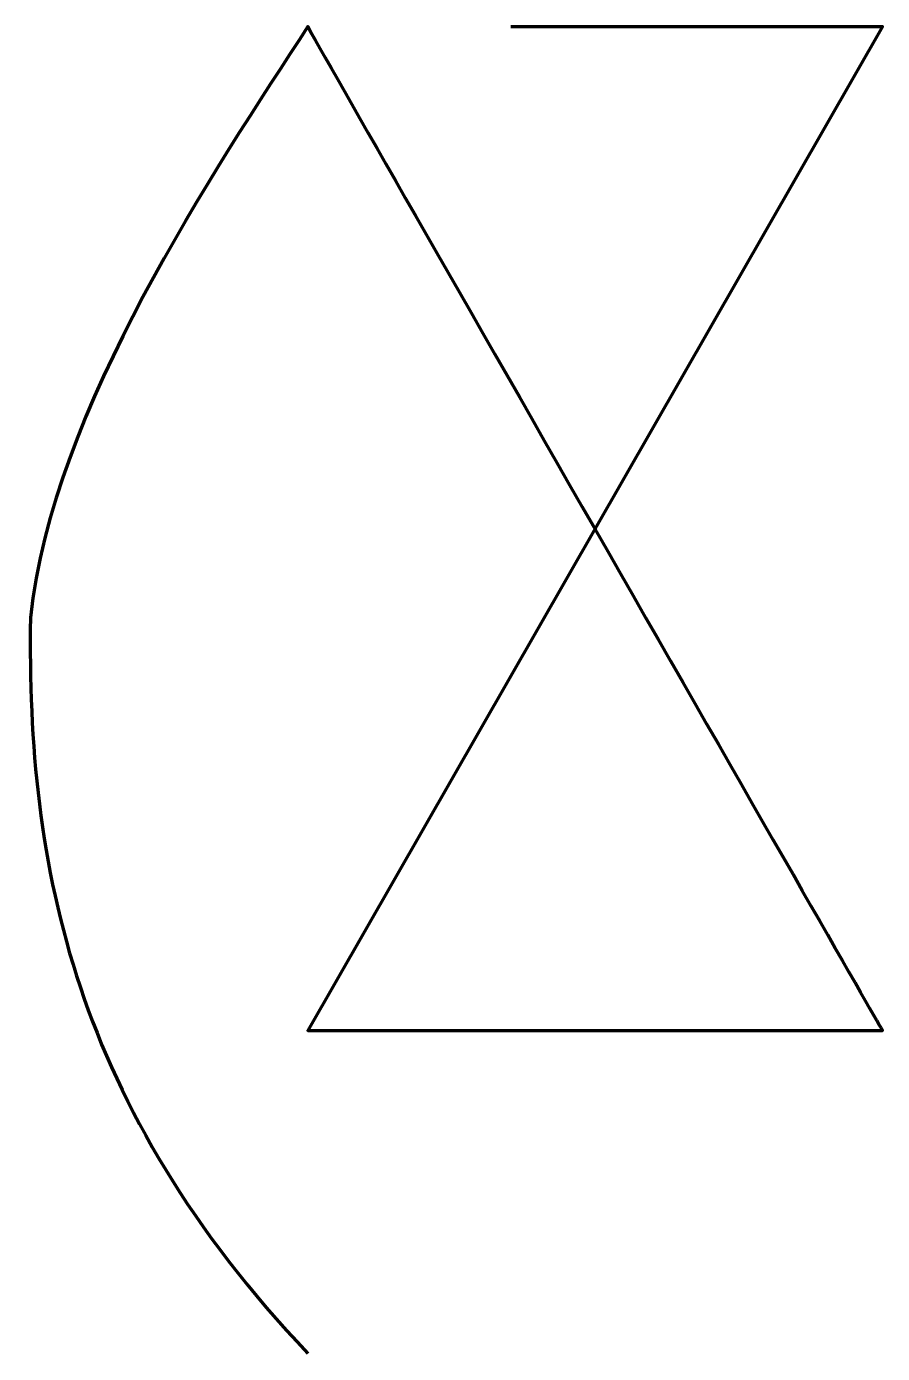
# Model space of a CAD drawing. Extents: x 1299 to 1715, y -1446 to -803.
import ezdxf

# ---------------------------------------------------------------- set-up
doc = ezdxf.new("R2010")
doc.units = 0
doc.header["$MEASUREMENT"] = 0
doc.layers.add('the_hour_reversal_charm_path', color=7, linetype='Continuous', lineweight=0)

msp = doc.modelspace()

# ---------------------------------------------------------------- linework, layer by layer
at = {"layer": 'the_hour_reversal_charm_path', "color": 7, "lineweight": 140}
msp.add_open_spline([(1534.44, -802.68), (1534.44, -802.68), (1714.84, -802.68), (1714.84, -802.68), (1714.84, -802.68), (1435.93, -1289.67), (1435.93, -1289.67), (1435.93, -1289.67), (1714.84, -1289.67), (1714.84, -1289.67), (1714.84, -1289.67), (1469.1, -861.3), (1435.93, -802.68), (1391.56, -871.32), (1311.87, -988.16), (1301.31, -1089.47), (1299.42, -1211.34), (1322.92, -1326.86), (1435.93, -1446.43)], degree=3, knots=[0, 0, 0, 0, 1, 1, 1, 2, 2, 2, 3, 3, 3, 4, 4, 4, 5, 5, 5, 6, 6, 6, 6], dxfattribs=at)

doc.saveas('drawing.dxf')
